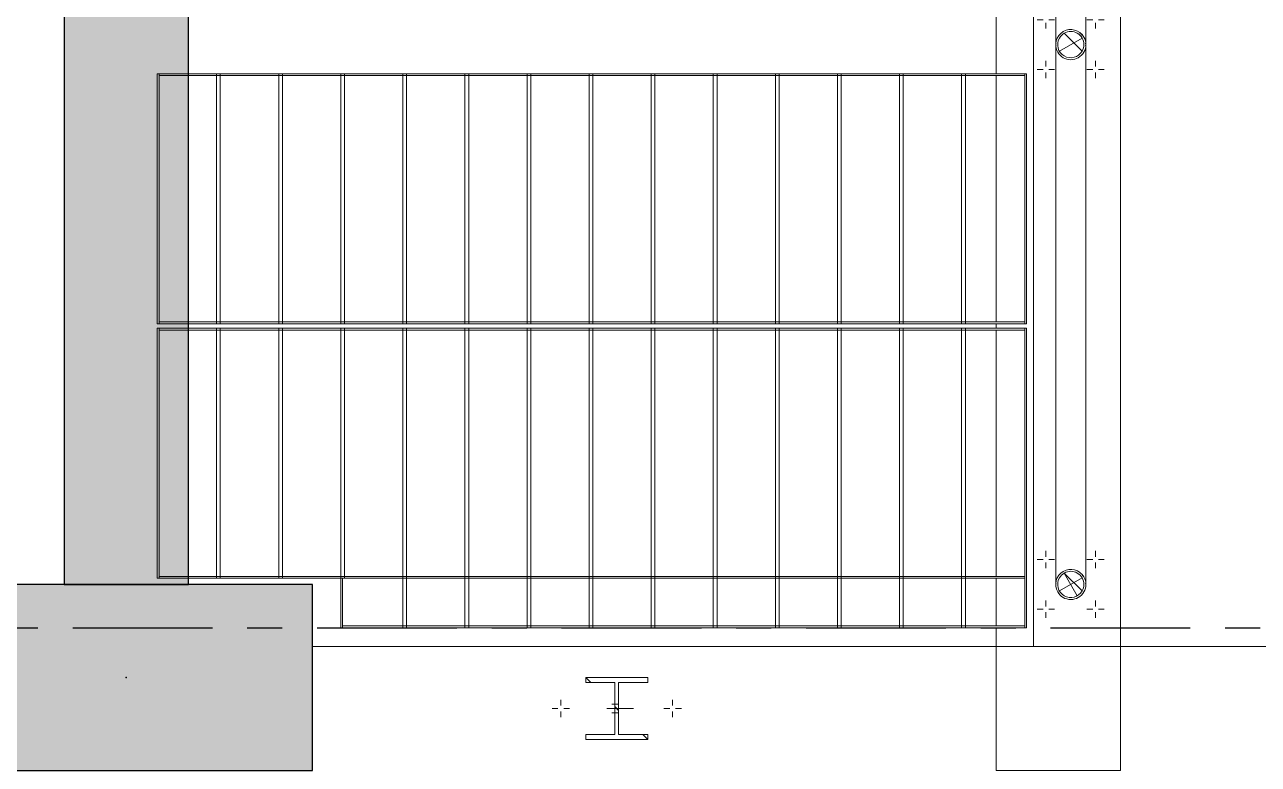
# Model space of a CAD drawing. Header units: millimetres. Extents: x -153298 to 620751, y -313239 to 250031.
# Drawn here: x 51419 to 53406, y 171640 to 172832 of the extents above; entities that cross this region are included whole.
import ezdxf
from ezdxf.enums import TextEntityAlignment as Align

# ---------------------------------------------------------------- set-up
doc = ezdxf.new("R2010")
doc.units = ezdxf.units.MM
for name, pattern in [('CENTER', [2, 1.25, -0.25, 0.25, -0.25]), ('TA_GL_000.90000', [2.475, 0.9, -0.225, 0.225, -0.225, 0.9]), ('XKITLINE00', [0]), ('XKITLINE02', [4, 2, -2])]:
    doc.linetypes.add(name, pattern=pattern)
for name, color, linetype in [('000 - 0_SYM_DWG_GRIDLINE_MAIN_COLOR_251', 251, 'Continuous'), ('000 - 0_SYM_DWG_SLOPE-SYM_TEXT_COLOR_3', 3, 'Continuous'), ('000 - CONCRETE_COL_CUT_COLOR_1', 1, 'Continuous'), ('000 - CONCRETE_COL_CUT_COLOR_5', 5, 'Continuous'), ('000 - CONCRETE_COL_HATCH_', 251, 'Continuous'), ('000 - CONCRETE_COL_WIPEOUT_', 250, 'Continuous'), ('000 - EXISTING_BUILDING_MAIN_COLOR_1', 1, 'Continuous'), ('000 - EXISTING_BUILDING_MAIN_COLOR_251', 251, 'Continuous'), ('000 - EXISTING_COLUMN_CUT_COLOR_5', 5, 'Continuous'), ('000 - EXISTING_CONCRETE_MAIN_COLOR_1', 1, 'Continuous'), ('000 - GRID', 251, 'CENTER')]:
    doc.layers.add(name, color=color, linetype=linetype)
doc.layers.add('Bolt', color=1, linetype='Continuous', lineweight=0)
doc.layers.add('Part', color=2, linetype='Continuous', lineweight=0)
doc.styles.add('ARIAL', font='arial.ttf')
doc.styles.add('TA', font='', dxfattribs={"height": 4.5})
doc.styles.get('TA').set_extended_font_data('Cordia New')

# ---------------------------------------------------------------- blocks, each defined once
blk = doc.blocks.new('*A203202')
at = {"layer": '000 - EXISTING_BUILDING_MAIN_COLOR_1', "linetype": 'XKITLINE00', "lineweight": 0}
for p, q in [((617.110409, 165.663109), (617.110265, 165.663253)), ((617.117801, 165.655717), (617.114992, 165.658526)), ((617.136423, 165.637095), (617.119197, 165.654321)), ((617.136423, 165.637095), (617.136423, 165.637095))]:
    blk.add_line(p, q, dxfattribs=at)
blk = doc.blocks.new('*A204203')
at = {"layer": '000 - EXISTING_BUILDING_MAIN_COLOR_1', "linetype": 'XKITLINE00', "lineweight": 0}
for p, q in [((617.074717, 172.65877), (617.074188, 172.659299)), ((617.087776, 172.64571), (617.083452, 172.650034)), ((617.095742, 172.637744), (617.092717, 172.64077)), ((617.104853, 172.628633), (617.100814, 172.632673)), ((617.116431, 172.617055), (617.112569, 172.620918)), ((617.130785, 172.602702), (617.121833, 172.611653)), ((617.136391, 172.597095), (617.132421, 172.601065)), ((617.136391, 172.597095), (617.136391, 172.597095))]:
    blk.add_line(p, q, dxfattribs=at)
blk = doc.blocks.new('*A231230')
at = {"layer": 'Part', "linetype": 'XKITLINE00', "lineweight": 0}
for p, q in [((610.782427, 164.275977), (610.718427, 164.339977)), ((610.718427, 164.339977), (610.718427, 164.339977)), ((611.142427, 163.915977), (611.094427, 163.963977)), ((611.518427, 163.539977), (611.454427, 163.603977))]:
    blk.add_line(p, q, dxfattribs=at)
blk = doc.blocks.new('*A21052035')
at = {"layer": '000 - EXISTING_BUILDING_MAIN_COLOR_1', "linetype": 'XKITLINE00', "lineweight": 0}
for p, q in [((616.774642, 179.569658), (616.773636, 179.569658)), ((616.773636, 179.569658), (616.773636, 172.510132)), ((616.773636, 179.569658), (616.774642, 179.569658)), ((616.774642, 179.569658), (616.77642, 179.569658)), ((616.776556, 179.567338), (616.774642, 179.569658)), ((616.778183, 179.562924), (616.776556, 179.567338)), ((617.159517, 179.567338), (617.15797, 179.563144)), ((617.16143, 179.569658), (617.159517, 179.567338)), ((617.159693, 179.569658), (617.16143, 179.569658)), ((617.162436, 179.569658), (617.16143, 179.569658)), ((617.16143, 179.569658), (617.162436, 179.569658)), ((617.162436, 179.569658), (617.162436, 172.510132)), ((616.773636, 172.510132), (616.774642, 172.510132)), ((616.774642, 172.510132), (616.776556, 172.512452)), ((616.774642, 172.510132), (616.776379, 172.510132)), ((616.776556, 172.512452), (616.778183, 172.516866)), ((617.157889, 172.516866), (617.159517, 172.512452)), ((617.159517, 172.512452), (617.16143, 172.510132)), ((617.159693, 172.510132), (617.16143, 172.510132)), ((617.16143, 172.510132), (617.162436, 172.510132))]:
    blk.add_line(p, q, dxfattribs=at)
blk = doc.blocks.new('*A21072037')
at = {"layer": '000 - EXISTING_BUILDING_MAIN_COLOR_1', "linetype": 'XKITLINE00', "lineweight": 0}
for p, q in [((616.883668, 165.68608), (617.114253, 165.455495)), ((616.821883, 165.455495), (617.114253, 165.624295))]:
    blk.add_line(p, q, dxfattribs=at)
for radius, start, end in [(0.1944, 30, 210), (0.1944, 210, 30), (0.1688, 330, 150), (0.1688, 150, 330)]:
    blk.add_arc((616.968068, 165.539895), radius, start, end, dxfattribs=at)
blk = doc.blocks.new('*A21082038')
at = {"layer": '000 - EXISTING_BUILDING_MAIN_COLOR_1', "linetype": 'XKITLINE00', "lineweight": 0}
for p, q in [((616.883636, 172.64608), (617.114221, 172.415495)), ((616.821851, 172.415495), (617.114221, 172.584295))]:
    blk.add_line(p, q, dxfattribs=at)
for radius, start, end in [(0.1944, 30, 210), (0.1688, 330, 150), (0.1688, 150, 330), (0.1944, 210, 30)]:
    blk.add_arc((616.968036, 172.499895), radius, start, end, dxfattribs=at)
blk = doc.blocks.new('*A21342054')
at = {"layer": '000 - EXISTING_CONCRETE_MAIN_COLOR_1', "linetype": 'XKITLINE00', "lineweight": 0}
for p, q in [((607.198427, 164.739977), (616.008003, 164.739977)), ((617.608003, 164.739977), (655.198427, 164.739977))]:
    blk.add_line(p, q, dxfattribs=at)
blk = doc.blocks.new('*A21572077')
at = {"layer": '000 - EXISTING_BUILDING_MAIN_COLOR_1', "linetype": 'XKITLINE00', "lineweight": 0}
for p, q in [((616.008003, 180.49972), (616.488003, 180.49972)), ((616.008003, 172.123975), (616.008003, 180.49972)), ((616.008003, 168.923975), (616.008003, 172.099975)), ((616.008003, 168.843975), (616.008003, 168.899975)), ((616.008003, 165.643975), (616.008003, 168.819975)), ((616.008003, 165.003975), (616.008003, 165.619975)), ((616.008003, 164.739977), (616.008003, 164.979975)), ((616.008003, 164.739977), (616.488003, 164.739977))]:
    blk.add_line(p, q, dxfattribs=at)
blk = doc.blocks.new('*A21622082')
at = {"layer": '000 - EXISTING_BUILDING_MAIN_COLOR_251', "linetype": 'XKITLINE00', "lineweight": 0}
for p, q in [((605.198434, 165.619975), (605.198434, 168.843975)), ((605.198434, 168.843975), (605.222434, 168.843975)), ((605.222434, 165.619975), (605.222434, 168.843975)), ((605.198434, 165.619975), (605.222434, 165.619975))]:
    blk.add_line(p, q, dxfattribs=at)
blk = doc.blocks.new('*A21632083')
at = {"layer": '000 - EXISTING_BUILDING_MAIN_COLOR_1', "linetype": 'XKITLINE00', "lineweight": 0}
for p, q in [((617.052436, 165.39371), (616.883636, 165.68608)), ((616.821851, 165.455495), (617.114221, 165.624295))]:
    blk.add_line(p, q, dxfattribs=at)
blk = doc.blocks.new('*A21642084')
at = {"layer": '000 - EXISTING_BUILDING_MAIN_COLOR_1', "linetype": 'XKITLINE00', "lineweight": 0}
for p, q in [((616.008003, 163.139954), (616.008003, 164.739954)), ((616.008003, 164.739954), (616.488003, 164.739954)), ((617.608003, 163.139954), (617.608003, 164.739954)), ((617.608003, 163.139954), (616.008003, 163.139954))]:
    blk.add_line(p, q, dxfattribs=at)
blk = doc.blocks.new('*A21652085')
at = {"layer": '000 - EXISTING_BUILDING_MAIN_COLOR_251', "linetype": 'XKITLINE00', "lineweight": 0}
for p, q in [((605.222434, 165.643975), (605.222434, 165.619975)), ((605.222434, 165.643975), (616.374403, 165.643975)), ((616.374403, 165.643975), (616.374403, 165.619975)), ((605.222434, 165.619975), (616.374403, 165.619975))]:
    blk.add_line(p, q, dxfattribs=at)
blk = doc.blocks.new('*A21662086')
at = {"layer": '000 - EXISTING_BUILDING_MAIN_COLOR_1', "linetype": 'XKITLINE00', "lineweight": 0}
for p, q in [((616.773636, 165.550132), (616.773636, 172.489658)), ((616.773636, 172.489658), (616.774642, 172.489658)), ((616.774642, 172.489658), (616.773636, 172.489658)), ((616.776556, 172.487338), (616.774642, 172.489658)), ((616.774642, 172.489658), (616.776379, 172.489658)), ((616.778183, 172.482924), (616.776556, 172.487338)), ((617.157889, 172.482924), (617.159517, 172.487338)), ((617.16143, 172.489658), (617.159517, 172.487338)), ((617.159693, 172.489658), (617.16143, 172.489658)), ((617.16143, 172.489658), (617.162436, 172.489658)), ((617.162436, 172.489658), (617.16143, 172.489658)), ((617.162436, 165.550132), (617.162436, 172.489658)), ((616.773636, 165.550132), (616.774642, 165.550132)), ((616.774642, 165.550132), (616.776556, 165.552452)), ((616.774642, 165.550132), (616.776379, 165.550132)), ((616.776556, 165.552452), (616.778183, 165.556866)), ((617.158005, 165.556552), (617.159517, 165.552452)), ((617.159517, 165.552452), (617.16143, 165.550132)), ((617.159725, 165.550132), (617.16143, 165.550132)), ((617.16143, 165.550132), (617.162436, 165.550132))]:
    blk.add_line(p, q, dxfattribs=at)
blk = doc.blocks.new('*A21672087')
at = {"layer": '000 - EXISTING_BUILDING_MAIN_COLOR_1', "linetype": 'XKITLINE00', "lineweight": 0}
for p, q in [((616.374403, 164.979975), (616.374403, 168.843975)), ((616.374403, 168.843975), (616.398403, 168.843975)), ((616.398403, 164.979975), (616.398403, 168.843975)), ((616.374403, 164.979975), (616.398403, 164.979975))]:
    blk.add_line(p, q, dxfattribs=at)
blk = doc.blocks.new('*A21682088')
at = {"layer": '000 - EXISTING_CONCRETE_MAIN_COLOR_1', "linetype": 'XKITLINE00', "lineweight": 0}
for p, q in [((603.998427, 165.539977), (603.998427, 179.699934)), ((605.598427, 172.123975), (605.598427, 179.699934)), ((605.598427, 168.923975), (605.598427, 172.099975)), ((605.598427, 168.843975), (605.598427, 168.899975)), ((605.598427, 165.643975), (605.598427, 168.819975)), ((605.598427, 165.539977), (605.598427, 165.619975))]:
    blk.add_line(p, q, dxfattribs=at)
blk = doc.blocks.new('*A24872407')
at = {"layer": '000 - EXISTING_BUILDING_MAIN_COLOR_251', "linetype": 'XKITLINE00', "lineweight": 0}
for p, q in [((613.962403, 164.979975), (613.962403, 168.843975)), ((613.962403, 168.843975), (614.010403, 168.843975)), ((614.010403, 164.979975), (614.010403, 168.843975)), ((613.962403, 164.979975), (614.010403, 164.979975))]:
    blk.add_line(p, q, dxfattribs=at)
blk = doc.blocks.new('*A24882408')
at = {"layer": '000 - EXISTING_BUILDING_MAIN_COLOR_251', "linetype": 'XKITLINE00', "lineweight": 0}
for p, q in [((609.962403, 168.899975), (609.962403, 172.123975)), ((609.962403, 172.123975), (610.010403, 172.123975)), ((610.010403, 168.899975), (610.010403, 172.123975)), ((609.962403, 168.899975), (610.010403, 168.899975))]:
    blk.add_line(p, q, dxfattribs=at)
blk = doc.blocks.new('*A24892409')
at = {"layer": '000 - EXISTING_BUILDING_MAIN_COLOR_251', "linetype": 'XKITLINE00', "lineweight": 0}
for p, q in [((610.762403, 168.899975), (610.762403, 172.123975)), ((610.762403, 172.123975), (610.810403, 172.123975)), ((610.810403, 168.899975), (610.810403, 172.123975)), ((610.762403, 168.899975), (610.810403, 168.899975))]:
    blk.add_line(p, q, dxfattribs=at)
blk = doc.blocks.new('*A24902410')
at = {"layer": '000 - EXISTING_BUILDING_MAIN_COLOR_251', "linetype": 'XKITLINE00', "lineweight": 0}
for p, q in [((611.562403, 168.899975), (611.562403, 172.123975)), ((611.562403, 172.123975), (611.610403, 172.123975)), ((611.610403, 168.899975), (611.610403, 172.123975)), ((611.562403, 168.899975), (611.610403, 168.899975))]:
    blk.add_line(p, q, dxfattribs=at)
blk = doc.blocks.new('*A24912411')
at = {"layer": '000 - EXISTING_BUILDING_MAIN_COLOR_251', "linetype": 'XKITLINE00', "lineweight": 0}
for p, q in [((612.362403, 168.899975), (612.362403, 172.123975)), ((612.362403, 172.123975), (612.410403, 172.123975)), ((612.410403, 168.899975), (612.410403, 172.123975)), ((612.362403, 168.899975), (612.410403, 168.899975))]:
    blk.add_line(p, q, dxfattribs=at)
blk = doc.blocks.new('*A24922412')
at = {"layer": '000 - EXISTING_BUILDING_MAIN_COLOR_251', "linetype": 'XKITLINE00', "lineweight": 0}
for p, q in [((613.162403, 168.899975), (613.162403, 172.123975)), ((613.162403, 172.123975), (613.210403, 172.123975)), ((613.210403, 168.899975), (613.210403, 172.123975)), ((613.162403, 168.899975), (613.210403, 168.899975))]:
    blk.add_line(p, q, dxfattribs=at)
blk = doc.blocks.new('*A24932413')
at = {"layer": '000 - EXISTING_BUILDING_MAIN_COLOR_251', "linetype": 'XKITLINE00', "lineweight": 0}
for p, q in [((613.962403, 168.899975), (613.962403, 172.123975)), ((613.962403, 172.123975), (614.010403, 172.123975)), ((614.010403, 168.899975), (614.010403, 172.123975)), ((613.962403, 168.899975), (614.010403, 168.899975))]:
    blk.add_line(p, q, dxfattribs=at)
blk = doc.blocks.new('*A24942414')
at = {"layer": '000 - EXISTING_BUILDING_MAIN_COLOR_1', "linetype": 'XKITLINE00', "lineweight": 0}
for p, q in [((616.374403, 168.899975), (616.374403, 172.123975)), ((616.374403, 172.123975), (616.398403, 172.123975)), ((616.398403, 168.899975), (616.398403, 172.123975)), ((616.374403, 168.899975), (616.398403, 168.899975))]:
    blk.add_line(p, q, dxfattribs=at)
blk = doc.blocks.new('*A24952415')
at = {"layer": '000 - EXISTING_BUILDING_MAIN_COLOR_251', "linetype": 'XKITLINE00', "lineweight": 0}
for p, q in [((615.562403, 168.899975), (615.562403, 172.123975)), ((615.562403, 172.123975), (615.610403, 172.123975)), ((615.610403, 168.899975), (615.610403, 172.123975)), ((615.562403, 168.899975), (615.610403, 168.899975))]:
    blk.add_line(p, q, dxfattribs=at)
blk = doc.blocks.new('*A24962416')
at = {"layer": '000 - EXISTING_BUILDING_MAIN_COLOR_251', "linetype": 'XKITLINE00', "lineweight": 0}
for p, q in [((614.762403, 168.899975), (614.762403, 172.123975)), ((614.762403, 172.123975), (614.810403, 172.123975)), ((614.810403, 168.899975), (614.810403, 172.123975)), ((614.762403, 168.899975), (614.810403, 168.899975))]:
    blk.add_line(p, q, dxfattribs=at)
blk = doc.blocks.new('*A25352455')
at = {"layer": 'Part', "linetype": 'XKITLINE00', "lineweight": 0}
for p, q in [((611.518427, 164.339977), (610.718427, 164.339977)), ((610.718427, 164.339977), (610.718427, 164.275977)), ((610.718427, 164.275977), (611.094427, 164.275977)), ((611.094427, 164.275977), (611.094427, 163.603977)), ((611.142427, 164.275977), (611.518427, 164.275977)), ((611.142427, 163.603977), (611.142427, 164.275977)), ((611.518427, 164.275977), (611.518427, 164.339977)), ((611.094427, 163.603977), (610.718427, 163.603977)), ((610.718427, 163.603977), (610.718427, 163.539977)), ((611.518427, 163.603977), (611.142427, 163.603977)), ((611.518427, 163.539977), (611.518427, 163.603977)), ((610.718427, 163.539977), (611.518427, 163.539977))]:
    blk.add_line(p, q, dxfattribs=at)
blk = doc.blocks.new('*A25382458')
at = {"layer": '000 - EXISTING_BUILDING_MAIN_COLOR_1', "linetype": 'XKITLINE00', "lineweight": 0}
for p, q in [((616.488003, 164.739954), (616.488003, 180.49972)), ((616.488003, 180.49972), (617.608003, 180.49972)), ((617.608003, 164.739954), (617.608003, 180.49972)), ((616.488003, 164.739954), (617.608003, 164.739954))]:
    blk.add_line(p, q, dxfattribs=at)
blk = doc.blocks.new('*A25392459')
at = {"layer": '000 - EXISTING_BUILDING_MAIN_COLOR_251', "linetype": 'XKITLINE00', "lineweight": 0}
for p, q in [((609.162403, 164.979975), (609.162403, 168.843975)), ((609.162403, 168.843975), (609.210403, 168.843975)), ((609.210403, 164.979975), (609.210403, 168.843975)), ((609.162403, 164.979975), (609.210403, 164.979975))]:
    blk.add_line(p, q, dxfattribs=at)
blk = doc.blocks.new('*A25402460')
at = {"layer": '000 - EXISTING_BUILDING_MAIN_COLOR_251', "linetype": 'XKITLINE00', "lineweight": 0}
for p, q in [((608.362403, 164.979975), (608.362403, 168.843975)), ((608.362403, 168.843975), (608.410403, 168.843975)), ((608.410403, 164.979975), (608.410403, 168.843975)), ((608.362403, 164.979975), (608.410403, 164.979975))]:
    blk.add_line(p, q, dxfattribs=at)
blk = doc.blocks.new('*A25412461')
at = {"layer": '000 - EXISTING_BUILDING_MAIN_COLOR_251', "linetype": 'XKITLINE00', "lineweight": 0}
for p, q in [((607.562403, 165.619975), (607.562403, 168.843975)), ((607.562403, 168.843975), (607.610403, 168.843975)), ((607.610403, 165.619975), (607.610403, 168.843975)), ((607.562403, 165.619975), (607.610403, 165.619975))]:
    blk.add_line(p, q, dxfattribs=at)
blk = doc.blocks.new('*A25422462')
at = {"layer": '000 - EXISTING_BUILDING_MAIN_COLOR_251', "linetype": 'XKITLINE00', "lineweight": 0}
for p, q in [((606.762403, 165.619975), (606.762403, 168.843975)), ((606.762403, 168.843975), (606.810403, 168.843975)), ((606.810403, 165.619975), (606.810403, 168.843975)), ((606.762403, 165.619975), (606.810403, 165.619975))]:
    blk.add_line(p, q, dxfattribs=at)
blk = doc.blocks.new('*A25432463')
at = {"layer": '000 - EXISTING_BUILDING_MAIN_COLOR_251', "linetype": 'XKITLINE00', "lineweight": 0}
for p, q in [((605.962403, 165.619975), (605.962403, 168.843975)), ((605.962403, 168.843975), (606.010403, 168.843975)), ((606.010403, 165.619975), (606.010403, 168.843975)), ((605.962403, 165.619975), (606.010403, 165.619975))]:
    blk.add_line(p, q, dxfattribs=at)
blk = doc.blocks.new('*A25442464')
at = {"layer": '000 - EXISTING_BUILDING_MAIN_COLOR_251', "linetype": 'XKITLINE00', "lineweight": 0}
for p, q in [((605.198434, 168.899975), (605.198434, 172.123975)), ((605.198434, 172.123975), (605.222434, 172.123975)), ((605.222434, 168.899975), (605.222434, 172.123975)), ((605.198434, 168.899975), (605.222434, 168.899975))]:
    blk.add_line(p, q, dxfattribs=at)
blk = doc.blocks.new('*A25452465')
at = {"layer": '000 - EXISTING_BUILDING_MAIN_COLOR_251', "linetype": 'XKITLINE00', "lineweight": 0}
for p, q in [((609.162403, 168.899975), (609.162403, 172.123975)), ((609.162403, 172.123975), (609.210403, 172.123975)), ((609.210403, 168.899975), (609.210403, 172.123975)), ((609.162403, 168.899975), (609.210403, 168.899975))]:
    blk.add_line(p, q, dxfattribs=at)
blk = doc.blocks.new('*A25462466')
at = {"layer": '000 - EXISTING_BUILDING_MAIN_COLOR_251', "linetype": 'XKITLINE00', "lineweight": 0}
for p, q in [((608.362403, 168.899975), (608.362403, 172.123975)), ((608.362403, 172.123975), (608.410403, 172.123975)), ((608.410403, 168.899975), (608.410403, 172.123975)), ((608.362403, 168.899975), (608.410403, 168.899975))]:
    blk.add_line(p, q, dxfattribs=at)
blk = doc.blocks.new('*A25472467')
at = {"layer": '000 - EXISTING_BUILDING_MAIN_COLOR_251', "linetype": 'XKITLINE00', "lineweight": 0}
for p, q in [((607.562403, 168.899975), (607.562403, 172.123975)), ((607.562403, 172.123975), (607.610403, 172.123975)), ((607.610403, 168.899975), (607.610403, 172.123975)), ((607.562403, 168.899975), (607.610403, 168.899975))]:
    blk.add_line(p, q, dxfattribs=at)
blk = doc.blocks.new('*A25482468')
at = {"layer": '000 - EXISTING_BUILDING_MAIN_COLOR_251', "linetype": 'XKITLINE00', "lineweight": 0}
for p, q in [((606.762403, 168.899975), (606.762403, 172.123975)), ((606.762403, 172.123975), (606.810403, 172.123975)), ((606.810403, 168.899975), (606.810403, 172.123975)), ((606.762403, 168.899975), (606.810403, 168.899975))]:
    blk.add_line(p, q, dxfattribs=at)
blk = doc.blocks.new('*A25492469')
at = {"layer": '000 - EXISTING_BUILDING_MAIN_COLOR_251', "linetype": 'XKITLINE00', "lineweight": 0}
for p, q in [((605.962403, 168.899975), (605.962403, 172.123975)), ((605.962403, 172.123975), (606.010403, 172.123975)), ((606.010403, 168.899975), (606.010403, 172.123975)), ((605.962403, 168.899975), (606.010403, 168.899975))]:
    blk.add_line(p, q, dxfattribs=at)
blk = doc.blocks.new('*A25502470')
at = {"layer": '000 - EXISTING_BUILDING_MAIN_COLOR_251', "linetype": 'XKITLINE00', "lineweight": 0}
for p, q in [((607.586427, 165.619975), (607.562427, 165.619975)), ((607.562427, 165.619975), (607.562427, 164.979952)), ((607.586427, 165.619975), (607.586427, 164.979952)), ((607.586427, 164.979952), (607.562427, 164.979952))]:
    blk.add_line(p, q, dxfattribs=at)
blk = doc.blocks.new('*A25512471')
at = {"layer": '000 - EXISTING_BUILDING_MAIN_COLOR_251', "linetype": 'XKITLINE00', "lineweight": 0}
for p, q in [((605.222434, 168.843975), (605.222434, 168.819975)), ((605.222434, 168.843975), (616.374403, 168.843975)), ((605.222434, 168.819975), (616.374403, 168.819975)), ((616.374403, 168.843975), (616.374403, 168.819975))]:
    blk.add_line(p, q, dxfattribs=at)
blk = doc.blocks.new('*A25522472')
at = {"layer": '000 - EXISTING_BUILDING_MAIN_COLOR_251', "linetype": 'XKITLINE00', "lineweight": 0}
for p, q in [((605.222434, 168.923975), (605.222434, 168.899975)), ((605.222434, 168.923975), (616.374403, 168.923975)), ((605.222434, 168.899975), (616.374403, 168.899975)), ((616.374403, 168.923975), (616.374403, 168.899975))]:
    blk.add_line(p, q, dxfattribs=at)
blk = doc.blocks.new('*A25532473')
at = {"layer": '000 - EXISTING_BUILDING_MAIN_COLOR_251', "linetype": 'XKITLINE00', "lineweight": 0}
for p, q in [((605.222434, 172.123975), (605.222434, 172.099975)), ((605.222434, 172.123975), (616.374403, 172.123975)), ((605.222434, 172.099975), (616.374403, 172.099975)), ((616.374403, 172.123975), (616.374403, 172.099975))]:
    blk.add_line(p, q, dxfattribs=at)
blk = doc.blocks.new('*A25542474')
at = {"layer": '000 - EXISTING_BUILDING_MAIN_COLOR_251', "linetype": 'XKITLINE00', "lineweight": 0}
for p, q in [((607.586427, 165.003975), (607.586427, 164.979975)), ((607.586427, 165.003975), (616.374403, 165.003975)), ((616.374403, 165.003975), (616.374403, 164.979975)), ((607.586427, 164.979975), (616.374403, 164.979975))]:
    blk.add_line(p, q, dxfattribs=at)
blk = doc.blocks.new('*A25552475')
at = {"layer": '000 - EXISTING_BUILDING_MAIN_COLOR_251', "linetype": 'XKITLINE00', "lineweight": 0}
for p, q in [((613.162403, 164.979975), (613.162403, 168.843975)), ((613.162403, 168.843975), (613.210403, 168.843975)), ((613.210403, 164.979975), (613.210403, 168.843975)), ((613.162403, 164.979975), (613.210403, 164.979975))]:
    blk.add_line(p, q, dxfattribs=at)
blk = doc.blocks.new('*A25562476')
at = {"layer": '000 - EXISTING_BUILDING_MAIN_COLOR_251', "linetype": 'XKITLINE00', "lineweight": 0}
for p, q in [((612.362403, 164.979975), (612.362403, 168.843975)), ((612.362403, 168.843975), (612.410403, 168.843975)), ((612.410403, 164.979975), (612.410403, 168.843975)), ((612.362403, 164.979975), (612.410403, 164.979975))]:
    blk.add_line(p, q, dxfattribs=at)
blk = doc.blocks.new('*A25572477')
at = {"layer": '000 - EXISTING_BUILDING_MAIN_COLOR_251', "linetype": 'XKITLINE00', "lineweight": 0}
for p, q in [((611.562403, 164.979975), (611.562403, 168.843975)), ((611.562403, 168.843975), (611.610403, 168.843975)), ((611.610403, 164.979975), (611.610403, 168.843975)), ((611.562403, 164.979975), (611.610403, 164.979975))]:
    blk.add_line(p, q, dxfattribs=at)
blk = doc.blocks.new('*A25582478')
at = {"layer": '000 - EXISTING_BUILDING_MAIN_COLOR_251', "linetype": 'XKITLINE00', "lineweight": 0}
for p, q in [((610.762403, 164.979975), (610.762403, 168.843975)), ((610.762403, 168.843975), (610.810403, 168.843975)), ((610.810403, 164.979975), (610.810403, 168.843975)), ((610.762403, 164.979975), (610.810403, 164.979975))]:
    blk.add_line(p, q, dxfattribs=at)
blk = doc.blocks.new('*A25592479')
at = {"layer": '000 - EXISTING_BUILDING_MAIN_COLOR_251', "linetype": 'XKITLINE00', "lineweight": 0}
for p, q in [((609.962403, 164.979975), (609.962403, 168.843975)), ((609.962403, 168.843975), (610.010403, 168.843975)), ((610.010403, 164.979975), (610.010403, 168.843975)), ((609.962403, 164.979975), (610.010403, 164.979975))]:
    blk.add_line(p, q, dxfattribs=at)
blk = doc.blocks.new('*A25602480')
at = {"layer": '000 - EXISTING_BUILDING_MAIN_COLOR_251', "linetype": 'XKITLINE00', "lineweight": 0}
for p, q in [((615.562403, 164.979975), (615.562403, 168.843975)), ((615.562403, 168.843975), (615.610403, 168.843975)), ((615.610403, 164.979975), (615.610403, 168.843975)), ((615.562403, 164.979975), (615.610403, 164.979975))]:
    blk.add_line(p, q, dxfattribs=at)
blk = doc.blocks.new('*A25612481')
at = {"layer": '000 - EXISTING_BUILDING_MAIN_COLOR_251', "linetype": 'XKITLINE00', "lineweight": 0}
for p, q in [((614.762403, 164.979975), (614.762403, 168.843975)), ((614.762403, 168.843975), (614.810403, 168.843975)), ((614.810403, 164.979975), (614.810403, 168.843975)), ((614.762403, 164.979975), (614.810403, 164.979975))]:
    blk.add_line(p, q, dxfattribs=at)
blk = doc.blocks.new('*A25642484')
at = {"layer": '000 - EXISTING_BUILDING_MAIN_COLOR_1', "linetype": 'XKITLINE00', "lineweight": 0}
for p, q in [((616.648036, 165.971895), (616.648036, 165.897303)), ((617.288036, 165.971895), (617.288036, 165.897303)), ((616.536036, 165.859895), (616.610628, 165.859895)), ((616.648036, 165.747895), (616.648036, 165.822487)), ((616.760036, 165.859895), (616.685444, 165.859895)), ((617.176036, 165.859895), (617.250628, 165.859895)), ((617.288036, 165.747895), (617.288036, 165.822487)), ((617.400036, 165.859895), (617.325444, 165.859895)), ((616.648036, 165.331895), (616.648036, 165.257303)), ((617.288036, 165.331895), (617.288036, 165.257303)), ((616.536036, 165.219895), (616.610628, 165.219895)), ((616.648036, 165.107895), (616.648036, 165.182487)), ((616.760036, 165.219895), (616.685444, 165.219895)), ((617.176036, 165.219895), (617.250628, 165.219895)), ((617.288036, 165.107895), (617.288036, 165.182487)), ((617.400036, 165.219895), (617.325444, 165.219895))]:
    blk.add_line(p, q, dxfattribs=at)
blk = doc.blocks.new('*A25652485')
at = {"layer": 'Bolt', "linetype": 'XKITLINE02', "lineweight": 0}
for p, q in [((610.991067, 163.940003), (611.334427, 163.940003)), ((611.054427, 163.996003), (611.094427, 163.996003)), ((611.054427, 163.884003), (611.094427, 163.884003)), ((611.094427, 163.996003), (611.142427, 163.996003)), ((611.094427, 163.884003), (611.142427, 163.884003))]:
    blk.add_line(p, q, dxfattribs=at)
blk = doc.blocks.new('*A25662486')
at = {"layer": 'Bolt', "linetype": 'XKITLINE00', "lineweight": 0}
for p, q in [((610.398427, 164.051977), (610.398427, 163.977385)), ((611.838427, 164.051977), (611.838427, 163.977385)), ((610.286427, 163.939977), (610.361019, 163.939977)), ((610.398427, 163.827977), (610.398427, 163.902569)), ((610.510427, 163.939977), (610.435835, 163.939977)), ((611.726427, 163.939977), (611.801019, 163.939977)), ((611.838427, 163.827977), (611.838427, 163.902569)), ((611.950427, 163.939977), (611.875835, 163.939977))]:
    blk.add_line(p, q, dxfattribs=at)
blk = doc.blocks.new('*A25692489')
at = {"layer": '000 - EXISTING_BUILDING_MAIN_COLOR_1', "linetype": 'XKITLINE00', "lineweight": 0}
for p, q in [((616.536036, 172.819895), (616.610628, 172.819895)), ((616.648036, 172.931895), (616.648036, 172.857303)), ((616.648036, 172.707895), (616.648036, 172.782487)), ((616.760036, 172.819895), (616.685444, 172.819895)), ((617.176036, 172.819895), (617.250628, 172.819895)), ((617.288036, 172.931895), (617.288036, 172.857303)), ((617.288036, 172.707895), (617.288036, 172.782487)), ((617.400036, 172.819895), (617.325444, 172.819895)), ((616.536036, 172.179895), (616.610628, 172.179895)), ((616.648036, 172.291895), (616.648036, 172.217303)), ((616.760036, 172.179895), (616.685444, 172.179895)), ((617.176036, 172.179895), (617.250628, 172.179895)), ((617.288036, 172.291895), (617.288036, 172.217303)), ((617.400036, 172.179895), (617.325444, 172.179895)), ((616.648036, 172.067895), (616.648036, 172.142487)), ((617.288036, 172.067895), (617.288036, 172.142487))]:
    blk.add_line(p, q, dxfattribs=at)
blk = doc.blocks.new('*U4813')
at = {"layer": '000 - CONCRETE_COL_HATCH_'}
h = blk.add_hatch(dxfattribs=at)
h.set_pattern_fill('AR-CONC', color=256, scale=0.5)
h.set_pattern_definition([(50, (-3e-21, 3e-21), (3.5863, -0.31376), [0.375, -4.125]), (355, (-3e-21, 3e-21), (-0.693757, 3.76096), [0.3, -3.3]), (100.4514, (0.299, -0.026), (2.892544, 3.4472), [0.3187, -3.50571]), (46.1842, (-3e-21, 1), (5.336207, -0.827596), [0.5625, -6.1875]), (96.6356, (0.4447, 0.931), (4.67331, 4.87059), [0.47805, -5.25857]), (351.1842, (-3e-21, 1), (4.67331, 4.87059), [0.45, -4.95]), (21, (0.5, 0.75), (2.984535, -2.013094), [0.375, -4.125]), (326, (0.5, 0.75), (1.216577, 3.62575), [0.3, -3.3]), (71.4514, (0.7487, 0.5822), (4.201112, 1.612656), [0.3187, -3.50571]), (37.5, (-3e-21, 3e-21), (0.0607993, 1.6644693), [0, -3.26, 0, -3.35, 0, -3.3125]), (7.5, (-3e-21, 3e-21), (1.315348, 1.972059), [0, -1.91, 0, -3.185, 0, -1.2625]), (327.5, (-1.115, 3e-21), (2.669112, -0.1127744), [0, -1.25, 0, -3.9, 0, -5.175]), (317.5, (-1.615, 3e-21), (2.915931, 0.500525), [0, -1.625, 0, -2.59, 0, -3.675])])
h.paths.add_polyline_path([(-300, -150), (300, -150), (300, 150), (-300, 150)])
blk.add_point((0, 0))
at = {"layer": '000 - EXISTING_COLUMN_CUT_COLOR_5'}
blk.add_lwpolyline([(-300, -150), (300, -150), (300, 150), (-300, 150)], close=True, dxfattribs=at)
blk = doc.blocks.new('*U6342')
at = {"layer": '000 - CONCRETE_COL_HATCH_'}
h = blk.add_hatch(dxfattribs=at)
h.set_pattern_fill('AR-CONC', color=256, scale=0.04)
h.set_pattern_definition([(50, (400, -768287.073), (7.28738676, -0.63756342), [0.762, -8.382]), (355, (400, -768287.073), (-1.40973686, 7.64227381), [0.6096, -6.70562337]), (100.4514447, (400.607, -768287.126), (5.877649884, 7.004710076), [0.64760035, -7.123609784]), (46.1842, (400, -768285.041), (10.84316164, -1.68169312), [1.143, -12.573]), (96.6355576, (400.904, -768285.181), (9.49616536, 9.89704498), [0.97140093, -10.68542433]), (351.1841512, (400, -768285.041), (9.49616536, 9.89704498), [0.91439868, -10.05838928]), (21, (401.016, -768285.549), (6.06457565, -4.090607927), [0.762, -8.382]), (326, (401.016, -768285.549), (2.472081134, 7.367518645), [0.6096, -6.7056]), (71.451445, (401.5214, -768285.89), (8.53665677, 3.276910755), [0.64760035, -7.123597504]), (37.5, (400, -768287.073), (0.12354413, 3.382201555), [0, -6.62432, 0, -6.8072, 0, -6.731]), (7.5, (400, -768287.073), (2.6727865, 4.007222993), [0, -3.88112, 0, -6.47192, 0, -2.5654]), (327.5, (397.7343, -768287.073), (5.423623807, -0.22914976), [0, -2.54, 0, -7.9248, 0, -10.5156]), (317.5, (396.7183, -768287.073), (5.925167255, 1.01705964), [0, -3.302, 0, -5.26288, 0, -7.4676])])
h.paths.add_polyline_path([(0, 0), (200, 0), (200, 1769.994625), (0, 1769.994625)])
at = {"layer": '000 - CONCRETE_COL_CUT_COLOR_1', "color": 0, "lineweight": -2}
blk.add_lwpolyline([(0, 0), (200, 0), (200, 1769.994625), (0, 1769.994625), (0, 1769.994625), (0, 1769.994625), (0, 1769.994625), (0, 1769.994625), (0, 1769.994625), (0, 1769.994625), (0, 1769.994625), (0, 1769.994625), (0, 1769.994625), (0, 1769.994625), (0, 1769.994625), (0, 1769.994625), (0, 1769.994625), (0, 1769.994625), (0, 1769.994625), (0, 1769.994625), (0, 1769.994625), (0, 1769.994625), (0, 1769.994625), (0, 1769.994625), (0, 1769.994625), (0, 1769.994625), (0, 1769.994625), (0, 1769.994625), (0, 1769.994625), (0, 1769.994625), (0, 1769.994625), (0, 1769.994625), (0, 1769.994625), (0, 1769.994625), (0, 1769.994625), (0, 1769.994625), (0, 1769.994625), (0, 1769.994625), (0, 1769.994625), (0, 1769.994625), (0, 1769.994625), (0, 1769.994625), (0, 1769.994625), (0, 1769.994625), (0, 1769.994625), (0, 1769.994625), (0, 1769.994625), (0, 1769.994625)], close=True, dxfattribs=at)
blk = doc.blocks.new('W-1-PP19-ST-ENT1-1_20260610-023014_UPPF_ST')
at = {"color": 6}
blk.add_blockref('*U4813', (19350, 3978), dxfattribs=at)
at = {"lineweight": 0, "xscale": 125, "yscale": 125, "zscale": 125}
for name in ['*A231230', '*A25352455', '*A25662486', '*A25652485']:
    blk.add_blockref(name, (-56249.8, -16564.5), dxfattribs=at)
at = {"layer": '000 - EXISTING_BUILDING_MAIN_COLOR_1', "lineweight": 0, "xscale": 125, "yscale": 125, "zscale": 125}
for name in ['*A21572077', '*A25382458', '*A21052035', '*A25692489', '*A21082038', '*A204203', '*A21662086', '*A24942414', '*A21672087', '*A25642484', '*A21072037', '*A21632083', '*A203202', '*A21642084']:
    blk.add_blockref(name, (-56249.8, -16564.5), dxfattribs=at)
at = {"layer": '000 - EXISTING_BUILDING_MAIN_COLOR_251', "lineweight": 0, "xscale": 125, "yscale": 125, "zscale": 125}
for name in ['*A25442464', '*A25532473', '*A25492469', '*A25482468', '*A25472467', '*A25462466', '*A25452465', '*A24882408', '*A24892409', '*A24902410', '*A24912411', '*A24922412', '*A24932413', '*A24962416', '*A24952415', '*A25522472', '*A21622082', '*A25512471', '*A25432463', '*A25422462', '*A25412461', '*A25402460', '*A25392459', '*A25592479', '*A25582478', '*A25572477', '*A25562476', '*A25552475', '*A24872407', '*A25612481', '*A25602480', '*A21652085', '*A25502470', '*A25542474']:
    blk.add_blockref(name, (-56249.8, -16564.5), dxfattribs=at)
at = {"layer": '000 - EXISTING_CONCRETE_MAIN_COLOR_1', "lineweight": 0, "xscale": 125, "yscale": 125, "zscale": 125}
for name in ['*A21682088', '*A21342054']:
    blk.add_blockref(name, (-56249.8, -16564.5), dxfattribs=at)
at = {"layer": '000 - CONCRETE_COL_CUT_COLOR_5'}
blk.add_blockref('*U6342', (19250, 4128), dxfattribs=at)
blk = doc.blocks.new('*U4769')
at = {"layer": '000 - 0_SYM_DWG_GRIDLINE_MAIN_COLOR_251', "color": 0, "linetype": 'ByBlock', "ltscale": 5}
blk.add_line((20, 0), (-600, 0), dxfattribs=at)
at = {"style": 'TA', "flags": 1}
blk.add_attdef('LOCATION', (6, -6), '', height=4.5, rotation=270, dxfattribs=at)
at = {"layer": '000 - 0_SYM_DWG_SLOPE-SYM_TEXT_COLOR_3', "style": 'ARIAL'}
blk.add_attdef('GRID-HEAD', text='', height=4, rotation=180, dxfattribs=at).set_placement((40, 0), align=Align.MIDDLE_CENTER)
blk = doc.blocks.new('W-1-PP19-ST-ENT1-1_20260610-010700_LOPF_DIMS')
at = {"layer": '000 - GRID', "linetype": 'TA_GL_000.90000', "xscale": 50, "yscale": 50, "zscale": 50, "rotation": 180}
blk.add_blockref('*U4769', (-2180, 4058), dxfattribs=at)

msp = doc.modelspace()

# ---------------------------------------------------------------- block references
at = {"color": 6}
msp.add_blockref('W-1-PP19-ST-ENT1-1_20260610-023014_UPPF_ST', (32232.7713, 167801.6448), dxfattribs=at)

# ---------------------------------------------------------------- next in the draw order: block references
msp.add_blockref('W-1-PP19-ST-ENT1-1_20260610-010700_LOPF_DIMS', (32232.7713, 167801.6448), dxfattribs=at)

doc.saveas('drawing.dxf')
